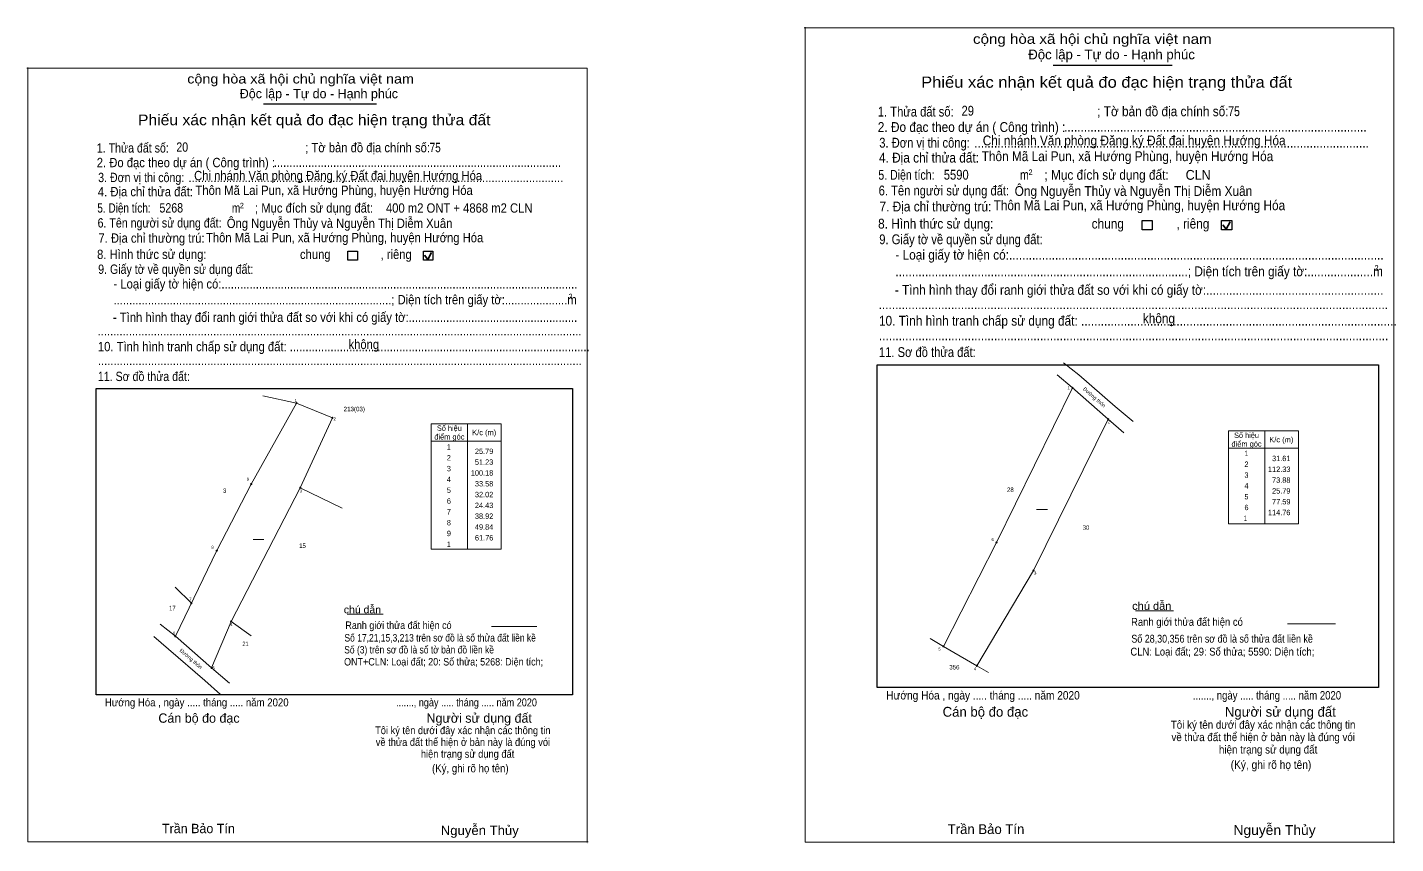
# Model space of a CAD drawing. Header units: metres. Extents: x 535621 to 537739, y 1846694 to 1847742.
# Drawn here: x 535621 to 536532, y 1847198 to 1847742 of the extents above; entities that cross this region are included whole.
import ezdxf
from ezdxf.enums import TextEntityAlignment as Align

# ---------------------------------------------------------------- set-up
doc = ezdxf.new("R2010")
doc.units = ezdxf.units.M
doc.header["$PDMODE"] = 32
doc.header["$PDSIZE"] = 0.5
for name, color, linetype, lineweight in [('10', 7, 'Continuous', 13), ('17', 7, 'Continuous', 13), ('2', 7, 'Continuous', 25), ('4', 7, 'Continuous', 13), ('6', 7, 'Continuous', 13), ('63', 7, 'Continuous', 13)]:
    doc.layers.add(name, color=color, linetype=linetype, lineweight=lineweight)

msp = doc.modelspace()

# ---------------------------------------------------------------- hatches: boundary and pattern name
at = {"layer": '4'}
for points in [[(536317.53, 1847501.46, 1), (536316.73, 1847501.46, 1)], [(535800.87, 1847491.22, 1), (535800.07, 1847491.22, 1)], [(535824.76, 1847481.5, 1), (535823.96, 1847481.5, 1)], [(536341.32, 1847480.65, 1), (536340.52, 1847480.65, 1)], [(535770.74, 1847437.31, 1), (535769.94, 1847437.31, 1)], [(535803.38, 1847434.94, 1), (535802.58, 1847434.94, 1)], [(536266.95, 1847398.45, 1), (536266.15, 1847398.45, 1)], [(535747.76, 1847393.08, 1), (535746.96, 1847393.08, 1)], [(536291.65, 1847379.9, 1), (536290.85, 1847379.9, 1)], [(535730.84, 1847358.03, 1), (535730.04, 1847358.03, 1)], [(535757.34, 1847345.97, 1), (535756.54, 1847345.97, 1)], [(535720.21, 1847336.03, 1), (535719.41, 1847336.03, 1)], [(536231.69, 1847329.33, 1), (536230.89, 1847329.33, 1)], [(535744.36, 1847315, 1), (535743.56, 1847315, 1)], [(536253.97, 1847316.35, 1), (536253.17, 1847316.35, 1)]]:
    msp.add_hatch(color=256, dxfattribs=at).paths.add_polyline_path(points)

# ---------------------------------------------------------------- linework, layer by layer
at = {"layer": '10'}
for p, q in [((535800.47, 1847491.22), (535777.97, 1847496.19)), ((536340.92, 1847480.65), (536291.25, 1847379.9)), ((536291.25, 1847379.9), (536340.92, 1847480.65)), ((535802.98, 1847434.94), (535830.78, 1847421.44)), ((535719.75, 1847368.68), (535730.44, 1847358.03)), ((535756.94, 1847345.97), (535770.25, 1847336.24))]:
    msp.add_line(p, q, dxfattribs=at)
for points in [[(536357.53, 1847478.98), (536345.55, 1847489.12), (536321.4, 1847510.15), (536311.23, 1847518.19)], [(536307.01, 1847510.07), (536316.89, 1847501.67), (536340.92, 1847480.65), (536351.34, 1847471.41)], [(536317.13, 1847501.46), (536266.55, 1847398.45), (536231.29, 1847329.33)], [(535800.47, 1847491.22), (535770.34, 1847437.31), (535747.36, 1847393.08), (535719.81, 1847336.03)], [(535800.47, 1847491.22), (535824.36, 1847481.5), (535802.98, 1847434.94), (535756.94, 1847345.97), (535743.96, 1847315)], [(536291.25, 1847379.9), (536253.57, 1847316.35), (536231.29, 1847329.33)], [(535755.94, 1847304.86), (535743.96, 1847315), (535719.81, 1847336.03), (535709.64, 1847344.07)], [(535705.42, 1847335.95), (535715.3, 1847327.55), (535739.33, 1847306.53), (535749.75, 1847297.29)]]:
    msp.add_lwpolyline(points, dxfattribs=at)
at = {"layer": '17'}
for p, q in [((535834.17, 1847350.66), (535858.13, 1847350.66)), ((536359.22, 1847352.91), (536384.44, 1847352.91))]:
    msp.add_line(p, q, dxfattribs=at)
at = {"layer": '2'}
for p, q in [((536304.27, 1847716.38), (536383.56, 1847716.38)), ((535778.38, 1847690.67), (535853.7, 1847690.67)), ((536187.22, 1847516.8), (536521, 1847516.8)), ((536521, 1847516.8), (536521, 1847301.95)), ((535667.17, 1847501.07), (535984.26, 1847501.07)), ((535984.26, 1847501.07), (535984.26, 1847296.96))]:
    msp.add_line(p, q, dxfattribs=at)
at = {"layer": '2', "lineweight": 35}
for p, q in [((536417.22, 1847610.11), (536419.45, 1847607.21)), ((536419.45, 1847607.21), (536422.17, 1847612.06)), ((535885.68, 1847589.71), (535887.8, 1847586.96)), ((535887.8, 1847586.96), (535890.38, 1847591.57))]:
    msp.add_line(p, q, dxfattribs=at)
at = {"layer": '2', "lineweight": 13}
for points in [[(536139.14, 1847741.25), (536531.21, 1847741.25), (536531.21, 1847198.98), (536139.14, 1847198.98)], [(535621.5, 1847714.3), (535993.96, 1847714.3), (535993.96, 1847199.14), (535621.5, 1847199.14)]]:
    msp.add_lwpolyline(points, close=True, dxfattribs=at)
at = {"layer": '2'}
for points in [[(536363.47, 1847612.9), (536370.21, 1847612.9), (536370.21, 1847606.62), (536363.47, 1847606.62)], [(536416.45, 1847612.9), (536423.18, 1847612.9), (536423.18, 1847606.62), (536416.45, 1847606.62)], [(535834.62, 1847592.37), (535841.01, 1847592.37), (535841.01, 1847586.4), (535834.62, 1847586.4)], [(535884.94, 1847592.37), (535891.34, 1847592.37), (535891.34, 1847586.4), (535884.94, 1847586.4)]]:
    msp.add_lwpolyline(points, close=True, dxfattribs=at)
for points in [[(536521, 1847301.95), (536187.22, 1847301.95), (536187.22, 1847516.8)], [(535984.26, 1847296.96), (535667.17, 1847296.96), (535667.17, 1847501.07)]]:
    msp.add_lwpolyline(points, dxfattribs=at)
for p in [(536139.14, 1847741.25), (535621.5, 1847714.3), (535993.96, 1847199.14), (536531.2, 1847198.98)]:
    msp.add_point(p, dxfattribs=at)
at = {"layer": '4'}
for p, q in [((535914.36, 1847477.5), (535914.36, 1847393.98)), ((536445.16, 1847472.75), (536445.16, 1847410.83)), ((536293.27, 1847420.52), (536300.47, 1847420.52)), ((535771.54, 1847400.51), (535778.74, 1847400.51)), ((536222.35, 1847334.54), (536231.29, 1847329.33)), ((536261.35, 1847311.82), (536253.57, 1847316.35))]:
    msp.add_line(p, q, dxfattribs=at)
for centre in [(536317.13, 1847501.46), (535800.47, 1847491.22), (535824.36, 1847481.5), (536340.92, 1847480.65), (535770.34, 1847437.31), (535802.98, 1847434.94), (536266.55, 1847398.45), (535747.36, 1847393.08), (536291.25, 1847379.9), (535730.44, 1847358.03), (535756.94, 1847345.97), (535719.81, 1847336.03), (536231.29, 1847329.33), (535743.96, 1847315), (536253.57, 1847316.35)]:
    msp.add_circle(centre, 0.4, dxfattribs=at)
at = {"layer": '6'}
for p, q in [((535930.21, 1847342.51), (535960.49, 1847342.51)), ((536460.33, 1847344.33), (536492.19, 1847344.33))]:
    msp.add_line(p, q, dxfattribs=at)
at = {"layer": '63'}
for points in [[(535914.36, 1847393.98), (535890.17, 1847393.98), (535890.17, 1847477.5), (535914.36, 1847477.5)], [(535914.36, 1847477.5), (535936.82, 1847477.5), (535936.82, 1847393.98), (535914.36, 1847393.98)], [(536445.16, 1847410.83), (536420.97, 1847410.83), (536420.97, 1847472.75), (536445.16, 1847472.75)], [(536445.16, 1847472.75), (536467.62, 1847472.75), (536467.62, 1847410.83), (536445.16, 1847410.83)], [(535890.17, 1847465.98), (535914.36, 1847465.98), (535936.82, 1847465.98)], [(536420.97, 1847461.23), (536445.16, 1847461.23), (536467.62, 1847461.23)]]:
    msp.add_lwpolyline(points, dxfattribs=at)

# ---------------------------------------------------------------- texts
at = {"layer": '10'}
for s, width, p in [('213(03)', 0.9, (535838.94, 1847485.88)), ('3', 0.75, (535752.62, 1847431.52)), ('28', 0.8, (536275.835, 1847432.12)), ('30', 0.85, (536326.14, 1847406.96)), ('15', 0.8, (535804.45, 1847394.86)), ('17', 0.8, (535717.825, 1847353.32)), ('21', 0.75, (535766.53, 1847329.49)), ('356', 0.85, (536238.53, 1847313.93))]:
    msp.add_text(s, height=3, dxfattribs=dict(at, width=width)).set_placement(p, align=Align.CENTER)
at = {"layer": '2'}
for s, height, width, p in [('cộng hòa xã hội chủ nghĩa việt nam', 6.544, 1.15, (536250.94, 1847730.53)), ('cộng hòa xã hội chủ nghĩa việt nam', 6.217, 1.15, (535727.71, 1847704.12)), ('1. Thửa đất số:', 6.544, 0.85, (536187.55, 1847682.13)), ('29', 6.55, 0.85, (536243.29, 1847682.71)), ('; Tờ bản đồ địa chính số:', 6.544, 0.9, (536333.6, 1847682.33)), ('75', 6.55, 0.8, (536420.84, 1847682.41)), ('2. Đo đạc theo dự án ( Công trình) : ', 6.549, 0.9, (536187.53, 1847671.86)), ('Chi nhánh Văn phòng Đăng ký Đất đai huyện Hướng Hóa', 6.54, 0.9, (536257.42, 1847662.92)), ('............................................................................................', 6.549, 0.9, (536311.58, 1847672.08)), ('1. Thửa đất số:', 6.217, 0.85, (535667.49, 1847658.14)), ('20', 6.22, 0.85, (535720.44, 1847658.69)), ('; Tờ bản đồ địa chính số:', 6.217, 0.9, (535806.24, 1847658.33)), ('75', 6.22, 0.8, (535889.11, 1847658.4)), ('3. Đơn vị thi công:', 6.549, 0.85, (536188.5, 1847661.42)), ('........................................................................................................................', 6.549, 0.9, (536251.76, 1847661.39)), ('2. Đo đạc theo dự án ( Công trình) : ', 6.221, 0.9, (535667.47, 1847648.38)), ('4. Địa chỉ thửa đất:', 6.549, 0.9, (536188.3, 1847651.47)), ('Thôn Mã Lai Pun, xã Hướng Phùng, huyện Hướng Hóa', 6.54, 0.9, (536256.72, 1847652.42)), ('3. Đơn vị thi công:', 6.221, 0.85, (535668.39, 1847638.46)), ('Chi nhánh Văn phòng Đăng ký Đất đai huyện Hướng Hóa', 6.22, 0.9, (535732.27, 1847639.71)), ('............................................................................................', 6.221, 0.9, (535785.32, 1847648.59)), ('5. Diện tích:', 6.549, 0.8, (536187.91, 1847640.03)), ('5590', 6.55, 0.85, (536231.47, 1847640.1)), ('m', 6.544, 0.8, (536282.25, 1847640.03)), ('2', 3.739, 0.8, (536287.85, 1847643.14)), ('; Mục đích sử dụng đất:', 6.544, 0.9, (536298.46, 1847640.03)), (' CLN', 6.54, 0.95, (536390.22, 1847640)), ('4. Địa chỉ thửa đất:', 6.221, 0.9, (535668.2, 1847629.01)), ('........................................................................................................................', 6.221, 0.9, (535728.49, 1847638.43)), ('Thôn Mã Lai Pun, xã Hướng Phùng, huyện Hướng Hóa', 6.22, 0.9, (535733.2, 1847629.91)), ('6. Tên người sử dụng đất:', 6.549, 0.85, (536188.11, 1847629.59)), ('Ông Nguyễn Thủy và Nguyễn Thị Diễm Xuân', 6.55, 0.9, (536278.67, 1847629.26)), ('5. Diện tích:', 6.221, 0.8, (535667.83, 1847618.14)), ('5268', 6.22, 0.85, (535709.21, 1847618.21)), ('2', 3.552, 0.8, (535762.77, 1847621.1)), ('; Mục đích sử dụng đất:', 6.217, 0.9, (535772.85, 1847618.14)), ('400 m2 ONT + 4868 m2 CLN', 6.22, 0.9, (535860.02, 1847618.11)), ('7. Địa chỉ thường trú:', 6.549, 0.9, (536188.68, 1847618.94)), ('Thôn Mã Lai Pun, xã Hướng Phùng, huyện Hướng Hóa', 6.54, 0.9, (536264.65, 1847619.76)), ('6. Tên người sử dụng đất:', 6.221, 0.85, (535668.02, 1847608.22)), ('Ông Nguyễn Thủy và Nguyễn Thị Diễm Xuân', 6.22, 0.9, (535754.05, 1847607.91)), ('m', 6.217, 0.8, (535757.45, 1847618.14)), ('8. Hình thức sử dụng:', 6.549, 0.9, (536187.74, 1847607.53)), ('chung                , riêng', 6.544, 0.9, (536329.94, 1847607.53)), ('Thôn Mã Lai Pun, xã Hướng Phùng, huyện Hướng Hóa', 6.22, 0.9, (535740.19, 1847598.41)), ('7. Địa chỉ thường trú:', 6.221, 0.9, (535668.56, 1847598.1)), ('9. Giấy tờ về quyền sử dụng đất:', 6.549, 0.85, (536188.5, 1847597.09)), ('8. Hình thức sử dụng:', 6.221, 0.9, (535667.67, 1847587.27)), ('chung                , riêng', 6.217, 0.9, (535802.76, 1847587.27)), ('     - Loại giấy tờ hiện có:..................................................................................................................', 6.544, 0.9, (536188.3, 1847586.82)), ('9. Giấy tờ về quyền sử dụng đất:', 6.221, 0.85, (535668.39, 1847577.35)), ('     .........................................................................................; Diện tích trên giấy tờ:....................m', 6.544, 0.9, (536188.3, 1847575.77)), ('2', 3.739, 0.8, (536518.25, 1847579.42)), ('     - Loại giấy tờ hiện có:..................................................................................................................', 6.217, 0.9, (535668.2, 1847567.59)), ('     - Tình hình thay đổi ranh giới thửa đất so với khi có giấy tờ:......................................................', 6.544, 0.9, (536187.92, 1847563.42)), ('     .........................................................................................; Diện tích trên giấy tờ:....................m', 6.217, 0.9, (535668.2, 1847557.09)), ('2', 3.552, 0.8, (535981.65, 1847560.56)), ('     - Tình hình thay đổi ranh giới thửa đất so với khi có giấy tờ:......................................................', 6.217, 0.9, (535667.84, 1847545.36)), ('...........................................................................................................................................................', 6.544, 0.9, (536188.11, 1847553.92)), ('không', 6.544, 0.9, (536363.98, 1847544.45)), ('10. Tình hình tranh chấp sử dụng đất: ................................................................................................', 6.549, 0.9, (536188.3, 1847542.87)), ('...........................................................................................................................................................', 6.217, 0.9, (535668.02, 1847536.34)), ('10. Tình hình tranh chấp sử dụng đất: ................................................................................................', 6.221, 0.9, (535668.2, 1847525.84)), ('không', 6.217, 0.9, (535835.1, 1847527.34)), ('...........................................................................................................................................................', 6.544, 0.9, (536188.3, 1847533.2)), ('11. Sơ đồ thửa đất:', 6.549, 0.85, (536188.3, 1847521.98)), ('...........................................................................................................................................................', 6.217, 0.9, (535668.2, 1847516.65)), ('11. Sơ đồ thửa đất:', 6.221, 0.85, (535668.2, 1847505.99)), ('Hướng Hóa , ngày ..... tháng ..... năm 2020', 5.6, 0.9, (536193.18, 1847293.94)), ('......., ngày ..... tháng ..... năm 2020', 5.6, 0.85, (536397.32, 1847293.94)), ('Hướng Hóa , ngày ..... tháng ..... năm 2020', 5.32, 0.9, (535672.84, 1847289.36)), ('......., ngày ..... tháng ..... năm 2020', 5.32, 0.85, (535866.77, 1847289.36)), ('(Ký, ghi rõ họ tên)', 5.329, 0.9, (535890.71, 1847245.47)), ('(Ký, ghi rõ họ tên)', 5.61, 0.9, (536422.52, 1847247.75)), ('Nguyễn Thủy', 6.22, 1.05, (535896.52, 1847203.7)), ('Nguyễn Thủy', 6.55, 1.05, (536424.37, 1847203.75))]:
    msp.add_text(s, height=height, dxfattribs=dict(at, width=width)).set_placement(p)
for s, height, p in [('Độc lập - Tự do - Hạnh phúc', 6.544, (536287.74, 1847720.2)), ('Độc lập - Tự do - Hạnh phúc', 6.217, (535762.67, 1847694.3)), ('Cán bộ đo đạc', 6.544, (536230.71, 1847282.48)), ('Người sử dụng đất', 6.544, (536418.64, 1847282.48)), ('Cán bộ đo đạc', 6.217, (535708.49, 1847278.47)), ('Người sử dụng đất', 6.217, (535887.02, 1847278.47)), ('Trần Bảo Tín', 6.22, (535710.88, 1847204.94)), ('Trần Bảo Tín', 6.54, (536234.09, 1847204.36))]:
    msp.add_text(s, height=height, dxfattribs=at).set_placement(p)
for s, height, width, p in [('Phiếu xác nhận kết quả đo đạc hiện trạng thửa đất', 7.478, 1.1, (536339.945, 1847701.3)), ('Phiếu xác nhận kết quả đo đạc hiện trạng thửa đất', 7.104, 1.1, (535812.265, 1847676.35)), ('Tôi ký tên dưới đây xác nhận các thông tin', 5.406, 0.9, (536444.085, 1847274.48)), ('Tôi ký tên dưới đây xác nhận các thông tin', 5.136, 0.9, (535911.195, 1847270.87)), ('về thửa đất thể hiện ở bản này là đúng vói', 5.136, 0.9, (535911.285, 1847263.02)), ('về thửa đất thể hiện ở bản này là đúng vói', 5.406, 0.9, (536444.175, 1847266.22)), ('hiện trạng sử dụng đất', 5.136, 0.9, (535914.375, 1847255.16)), ('hiện trạng sử dụng đất', 5.406, 0.9, (536447.44, 1847257.95))]:
    msp.add_text(s, height=height, dxfattribs=dict(at, width=width)).set_placement(p, align=Align.CENTER)
for height, p in [(1.777, (535993.927, 1847198.18)), (1.87, (536531.174, 1847197.97))]:
    msp.add_text('.', height=height, dxfattribs=at).set_placement(p, align=Align.CENTER)
at = {"layer": '6'}
for s, height, width, p in [('chú dẫn', 5.227, 1.05, (536356.9, 1847353.63)), ('chú dẫn', 4.966, 1.05, (535831.96, 1847351.34)), ('Ranh giới thửa đất hiện có ', 4.966, 0.9, (535833, 1847340.92)), ('Ranh giới thửa đất hiện có ', 5.227, 0.9, (536356.18, 1847343.02)), ('Số 17,21,15,3,213 trên sơ đồ là số thửa đất liền kề', 4.97, 0.85, (535832.4, 1847332.54)), ('Số 28,30,356 trên sơ đồ là số thửa đất liền kề', 5.23, 0.85, (536356.36, 1847331.81)), ('Số (3) trên sơ đồ là số tờ bản đồ liền kề', 4.97, 0.85, (535832.23, 1847324.6)), ('CLN: Loại đất; 29: Số thửa; 5590: Diện tích;', 5.23, 0.9, (536355.74, 1847323.2)), ('ONT+CLN: Loại đất; 20: Số thửa; 5268: Diện tích;', 4.97, 0.9, (535832.14, 1847316.59))]:
    msp.add_text(s, height=height, dxfattribs=dict(at, width=width)).set_placement(p)
at = {"layer": '63'}
for s, height, width, p in [(' 1', 2, 0.9, (536315.38, 1847500.44)), (' 1', 2, 0.9, (535800.82, 1847492)), (' 2', 2, 0.95, (535826.69, 1847479.86)), (' 2', 2, 0.95, (536342.22, 1847477.88)), ('25.79', 3.6, 0.85, (535931.5, 1847457.42)), ('51.23', 3.6, 0.85, (535931.49, 1847450.22)), ('31.61', 3.6, 0.85, (536462.31, 1847452.66)), (' 9', 2, 0.95, (535768.87, 1847439.6)), ('100.18', 3.6, 0.85, (535931.49, 1847443.02)), ('112.33', 3.6, 0.85, (536462.3, 1847445.46)), ('73.88', 3.6, 0.85, (536462.32, 1847438.26)), (' 3', 2, 0.95, (535804.13, 1847431.74)), ('33.58', 3.6, 0.85, (535931.5, 1847435.82)), ('32.02', 3.6, 0.85, (535931.51, 1847428.62)), ('25.79', 3.6, 0.85, (536462.32, 1847431.06)), ('24.43', 3.6, 0.85, (535931.49, 1847421.42)), ('77.59', 3.6, 0.85, (536462.32, 1847423.86)), ('38.92', 3.6, 0.85, (535931.51, 1847414.22)), ('114.76', 3.6, 0.85, (536462.29, 1847416.66)), ('49.84', 3.6, 0.85, (535931.5, 1847407.02)), (' 8', 2, 0.95, (535745.33, 1847394.33)), ('61.76', 3.6, 0.85, (535931.51, 1847399.82)), (' 6', 2, 0.95, (536264.78, 1847399.45)), (' 3', 2, 0.95, (536293.13, 1847377.16)), (' 7', 2, 0.95, (535730.52, 1847359.68)), (' 4', 2, 0.95, (535757.86, 1847342.83)), (' 6', 2, 0.95, (535719.73, 1847337.11)), (' 5', 2, 0.95, (536229.45, 1847326.5)), (' 5', 2, 0.95, (535746.08, 1847314.01)), (' 4', 2, 0.95, (536253.01, 1847313.43))]:
    msp.add_text(s, height=height, dxfattribs=dict(at, width=width)).set_placement(p, align=Align.RIGHT)
for p in [(536330.927, 1847494.248), (535729.337, 1847320.128)]:
    msp.add_text('Đường thôn', height=2.5, rotation=318.823, dxfattribs=at).set_placement(p, align=Align.CENTER)
for s, width, p in [('điểm góc', 0.9, (535902.265, 1847467.06)), ('Số hiệu', 0.85, (535902.245, 1847472.82)), ('K/c (m)', 0.95, (535925.445, 1847469.94)), ('Số hiệu', 0.85, (536433.06, 1847468.07)), ('K/c (m)', 0.95, (536456.245, 1847465.19)), (' 1', 0.75, (535901.26, 1847460.3)), ('điểm góc', 0.9, (536433.07, 1847462.31)), (' 1', 0.75, (536432.335, 1847456.02)), (' 2', 0.85, (535901.25, 1847453.1)), (' 2', 0.85, (536432.345, 1847448.82)), (' 4', 0.85, (535901.25, 1847438.7)), (' 3', 0.8, (535901.25, 1847445.9)), (' 3', 0.8, (536432.35, 1847441.62)), (' 5', 0.8, (535901.25, 1847431.5)), (' 4', 0.85, (536432.335, 1847434.42)), (' 6', 0.85, (535901.25, 1847424.3)), (' 5', 0.8, (536432.335, 1847427.22)), (' 6', 0.85, (536432.345, 1847420.02)), (' 7', 0.8, (535901.255, 1847417.1)), ('1', 0.65, (536432.34, 1847412.82)), (' 9', 0.85, (535901.25, 1847402.7)), (' 8', 0.8, (535901.255, 1847409.9)), (' 1', 0.75, (535901.26, 1847395.5))]:
    msp.add_text(s, height=3.6, dxfattribs=dict(at, width=width)).set_placement(p, align=Align.CENTER)

doc.saveas('drawing.dxf')
